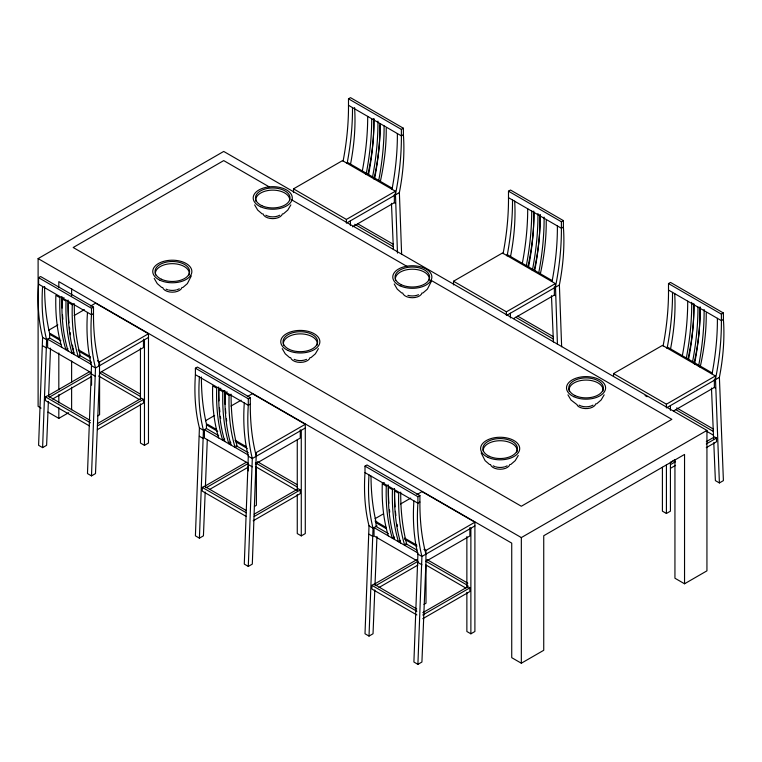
<?xml version="1.0" encoding="UTF-8"?>
<svg xmlns="http://www.w3.org/2000/svg" width="762" height="762" viewBox="0 0 762 762"><rect width="100%" height="100%" fill="white"/><g stroke="black" fill="none" stroke-linecap="round" stroke-linejoin="round"><path stroke-width="1.14" d="M98.517 365.112L99.517 365.684A260.328 150.419 -60 0 1 93.497 313.592L93.497 307.105L40.605 276.52L38.595 277.682L38.595 284.159A207.712 120.015 -60 0 0 42.605 337.414L38.595 445.303L42.605 447.627L46.615 445.313L48.377 401.46M42.605 447.627L46.615 339.728A207.712 120.015 -60 0 1 42.605 286.474M48.578 396.716L50.53 348.129M87.478 312.43A207.712 120.015 -60 0 0 91.497 365.684L87.478 473.573L91.488 475.888L95.498 473.583L99.517 374.018L99.517 361.979L97.507 360.826M91.488 475.888L95.498 367.998A207.712 120.015 -60 0 1 91.488 314.744L91.488 308.267L38.595 277.682M256.327 456.219A260.328 150.419 -60 0 1 250.307 404.117L250.307 397.64L197.406 367.055L195.405 368.208L195.405 374.694A207.712 120.015 -60 0 0 199.415 427.949L195.405 535.838L199.406 538.153L203.425 535.848L205.188 491.995M199.406 538.153L203.425 430.263A207.712 120.015 -60 0 1 199.406 377.009M205.378 487.251L207.293 439.845M244.288 402.965A207.712 120.015 -60 0 0 248.298 456.219L244.288 564.109L248.298 566.423L252.308 564.109L256.327 452.514L305.286 424.291L305.286 533.571L301.276 535.886L297.266 533.571L297.266 494.424M248.298 566.423L252.308 458.534A207.712 120.015 -60 0 1 248.298 405.279L248.298 398.793L195.405 368.208M425.929 554.145A260.328 150.419 -60 0 1 419.91 502.044L419.91 495.557L367.017 464.972L365.008 466.134L365.008 472.611A207.712 120.015 -60 0 0 369.027 525.866L365.008 633.765L369.018 636.079L373.028 633.765L374.799 589.912M369.018 636.079L373.028 528.19A207.712 120.015 -60 0 1 369.018 474.936M374.99 585.168L376.952 536.581M413.899 500.882A207.712 120.015 -60 0 0 417.909 554.136L413.899 662.026L417.9 664.35L421.919 662.035L425.929 562.48L425.929 550.44L423.929 549.278M417.9 664.35L421.919 556.451A207.712 120.015 -60 0 1 417.9 503.196L417.9 496.719L365.008 466.134M392.163 188.433L392.344 187.49A260.328 150.419 -60 0 0 397.373 133.56M552.164 280.807L552.355 279.873A260.328 150.419 -60 0 0 557.384 225.943M712.175 373.19L712.356 372.247A260.328 150.419 -60 0 0 717.394 318.316M191.3 275.901L187.366 283.616L182.89 287.474M431.311 281.445L427.377 289.16L422.9 293.018M290.855 204.883L287.798 210.074L283.321 213.931M318.421 348.625L315.373 353.825L310.896 357.683M518.265 455.476L515.207 460.667L510.731 464.525M604.161 394.821L601.104 400.012L596.627 403.87M41.062 408.118L38.11 406.403L38.11 258.594L223.714 151.438L706.936 430.425L706.936 570.843L684.543 583.778L674.942 578.234L674.942 459.572M343.071 161.258A260.328 150.419 -60 0 0 348.491 105.289L348.491 98.812L350.491 97.65L403.393 128.235L403.393 134.722A207.712 120.015 -60 0 1 399.374 192.605L401.631 254.337M68.056 350.968A208.607 120.529 -60 0 1 62.036 298.875L64.037 297.713M74.305 354.587A208.607 120.529 -60 0 1 68.285 302.485L72.295 304.81L74.305 303.647M293.503 192.557L293.503 188.852L342.471 160.63L395.364 191.214L397.469 253.089M48.663 330.222L57.845 324.926M74.162 315.525L84.363 309.639M90.478 306.114L95.583 303.171L148.476 333.756L148.476 443.036L144.466 445.351L140.456 443.036L140.456 403.889M348.491 98.812L401.383 129.397L403.393 128.235M91.488 308.267L93.497 307.105M346.472 162.944L347.482 162.363L392.363 188.319L391.354 188.89M60.846 344.481L49.625 337.995L49.625 334.289L50.625 333.718L59.807 339.023M49.625 337.995L46.615 339.728L42.605 337.414M403.393 134.722L401.383 135.874A260.328 150.419 -60 0 1 395.364 194.92M93.497 313.592L91.488 314.744L38.595 284.159M67.913 348.567L65.903 349.729A208.607 120.529 -60 0 1 59.884 297.628L55.874 295.313A208.607 120.529 -60 0 0 61.893 347.415M74.066 352.13L72.066 353.292A208.607 120.529 -60 0 1 66.046 301.19L62.036 298.875M293.503 188.852L346.405 219.437L395.364 191.214M99.517 361.979L148.476 333.756M399.374 192.605L346.405 223.142L346.405 219.437M89.411 425.901L45.482 400.583L45.482 396.878L47.558 395.678L90.326 420.491M148.476 337.461L95.498 367.998L91.497 365.684M48.549 395.345L89.497 371.742M49.53 397.088L91.507 372.894M52.607 399.021L91.507 376.599M352.482 226.819L394.364 202.673L395.364 203.254M99.536 372.856L143.466 347.529L143.466 340.243M47.968 412.099L58.817 418.367L68.666 412.68M97.584 415.928L99.593 414.776L99.593 375.628M97.441 423.615L141.456 398.24L143.466 399.393L143.466 403.098L97.393 429.654M97.393 425.948L143.466 399.393M503.082 253.641A260.328 150.419 -60 0 0 508.492 197.672L508.492 191.186L510.502 190.033L563.394 220.618L563.394 227.105A207.712 120.015 -60 0 1 559.384 284.978L561.642 346.72M224.866 441.503A208.607 120.529 -60 0 1 218.846 389.401L220.847 388.249M218.846 389.401L222.847 391.725L224.857 390.563M231.115 445.122A208.607 120.529 -60 0 1 225.095 393.021L227.105 391.868M229.105 395.335L231.105 394.183A260.328 150.419 -60 0 0 237.125 446.275L235.125 447.437A208.607 120.529 -60 0 1 229.105 395.335L225.095 393.021M205.464 420.757L214.646 415.461M230.972 406.051L241.173 400.174M247.288 396.64L252.393 393.706L305.286 424.291M248.298 398.793L250.307 397.64M453.514 284.931L453.514 281.235L502.472 253.003L555.374 283.588L557.432 344.281M218.675 435.607L206.435 428.53L206.435 424.825L207.435 424.243L216.618 429.558M508.492 191.186L561.394 221.771L563.394 220.618M506.482 255.327L507.492 254.746L552.364 280.692L551.364 281.273M206.435 428.53L203.425 430.263L199.415 427.949M250.307 404.117L248.298 405.279L195.405 374.694M563.394 227.105L561.394 228.257A260.328 150.419 -60 0 1 555.374 287.293L554.374 286.712L554.374 295.046L555.374 295.627M224.714 439.103L222.714 440.265A208.607 120.529 -60 0 1 216.694 388.163L212.684 385.848A208.607 120.529 -60 0 0 218.704 437.94M453.514 281.235L506.406 311.82L555.374 283.588M305.286 427.996L252.308 458.534L248.298 456.219M246.221 516.436L202.282 491.119L202.282 487.413L204.368 486.213L246.116 510.435M205.359 485.88L246.307 462.267M206.34 487.623L248.307 463.429M507.416 314.944L559.384 284.978M209.407 489.556L248.307 467.135M513.512 318.611L554.374 295.046M254.394 506.463L256.394 505.301L256.394 466.154M254.251 514.14L298.266 488.766L300.266 489.928L300.266 493.633L253.184 520.779M254.203 516.484L300.266 489.928M663.083 346.024A260.328 150.419 -60 0 0 668.503 290.055L668.503 283.569L670.512 282.416L723.405 313.001L723.405 319.478A207.712 120.015 -60 0 1 719.395 377.361L723.405 480.622L719.395 482.937L715.385 480.622L713.784 442.655M388.315 535.867A208.607 120.529 -60 0 1 382.295 483.765L384.296 482.613M382.295 483.765L386.296 486.089L388.306 484.927M613.524 376.39L613.524 373.609L662.483 345.386L715.375 375.971L719.395 482.937M668.503 283.569L721.395 314.154L723.405 313.001M666.493 347.701L667.493 347.12L712.375 373.075L711.375 373.656M375.075 518.674L383.238 513.969M400.574 503.977L410.775 498.091M416.9 494.567L421.996 491.623L474.897 522.208L474.897 631.498L470.878 633.813L466.868 631.488L466.868 592.341M723.405 319.478L721.395 320.64A260.328 150.419 -60 0 1 715.375 379.676L714.375 379.095L714.375 387.429L715.375 388.01M417.9 496.719L419.91 495.557M388.277 533.533L376.037 526.456L376.037 522.751L377.047 522.17M377.047 525.875L373.028 528.19L369.027 525.866M419.91 502.044L417.9 503.196L365.008 472.611M394.325 537.029L392.316 538.182A208.607 120.529 -60 0 1 386.296 486.089M400.488 540.582L398.478 541.744A208.607 120.529 -60 0 1 392.459 489.642L388.449 487.328A208.607 120.529 -60 0 0 394.468 539.429M613.524 373.609L666.417 404.193L715.375 375.971M719.395 377.361L666.417 407.899L666.417 404.193M425.929 550.44L474.897 522.208M673.513 410.985L714.375 387.429M474.897 525.913L421.919 556.451L417.909 554.136M416.852 614.944L371.894 589.045L371.894 585.34L373.98 584.14L416.747 608.952M374.971 583.797L416.938 559.603M375.952 585.549L417.919 561.356M379.019 587.483L417.919 565.052M425.948 561.308L469.878 535.981L469.878 527.647L470.878 528.228L470.878 633.813M38.11 258.594L521.332 537.581L706.936 430.425M423.996 604.38L426.006 603.228L426.006 565.271M670.493 462.277L674.589 459.915M706.326 441.627L714.518 436.902L716.518 438.064L716.518 441.76L706.279 447.665M670.455 464.62L675.57 461.667M706.279 443.96L716.518 438.064M670.455 468.316L675.57 465.372M422.834 612.658L467.878 586.692L469.878 587.845L469.878 591.55L422.786 618.696M422.786 614.991L469.878 587.845M662.407 467.268L662.407 511.159L666.417 513.474L670.427 511.169L670.427 462.524M58.817 287.579L58.817 281.635L511.731 543.125L511.731 657.673L521.332 663.216L543.735 650.291L543.735 535.734L684.543 454.438L684.543 583.778M577.158 404.774L570.995 400.012L567.947 394.821M357.683 223.752L393.44 244.354M517.693 316.125L553.45 336.737M676.675 407.918L713.461 429.12M269.043 186.776L223.714 160.601L73.19 247.507L521.332 506.244L671.855 419.338L430.787 280.159M291.713 199.863L407.099 266.471M45.482 396.878L90.43 422.786M202.282 487.413L246.221 512.731M371.894 585.34L416.852 611.248M508.492 197.672L561.394 228.257L561.394 221.771M668.503 290.055L721.395 320.64L721.395 314.154M348.491 105.289L401.383 135.874L401.383 129.397M645.071 395.554L647.109 396.735M143.466 339.195L144.466 339.776L144.466 445.351M375.037 521.008L386.22 527.475M404.584 538.096L416.824 545.173M234.972 440.169L246.193 446.656M78.172 349.644L90.411 356.721M376.037 522.751L386.305 528.685M404.632 539.277L416.852 546.344M49.625 334.289L60.912 340.814M79.238 351.415L90.43 357.892M206.435 424.825L217.713 431.349M236.039 441.95L247.24 448.418M405.736 543.62L416.871 550.059M229.876 442.084L230.876 442.665L228.867 443.817A208.607 120.529 -60 0 1 222.847 391.725M236.125 445.703L248.269 452.723M79.315 355.168L91.469 362.188M248.288 455.047L204.426 429.682L204.426 438.017L248.288 463.382M417.9 552.974L374.037 527.609L374.037 535.943L417.89 561.308M91.488 364.522L47.615 339.157L47.615 347.491L91.478 372.847M427.044 559.603L467.839 583.197M101.651 371.742L140.408 394.154M257.432 461.686L297.218 484.68M255.422 462.839L297.247 487.023M426.053 561.356L467.878 585.53M99.641 372.894L140.437 396.488M256.327 464.553L255.318 463.972L300.266 438.064L300.266 429.73M426.053 565.052L465.839 588.054M98.622 376.009L139.417 399.602M255.422 466.544L296.228 490.137M369.027 534.21L373.028 536.524M417.909 562.47L421.919 564.794M199.415 436.283L203.425 438.598M248.298 464.553L252.308 466.868M42.605 345.748L46.615 348.072M91.497 374.018L95.498 376.333M675.742 409.632L713.423 431.492M515.741 317.249L553.412 339.109M354.711 224.285L393.402 246.736M706.298 431.063L713.423 435.197M401.745 293.018L397.269 289.16L394.221 283.959M262.176 213.931L257.699 210.074L254.641 204.883M489.585 464.525L485.108 460.667L481.165 452.961M289.741 357.683L285.264 353.825L282.216 348.625M161.735 287.474L157.258 283.616L154.21 278.416M376.238 522.637L376.057 521.903A260.328 150.419 -60 0 1 371.018 476.117M206.635 424.71L206.445 423.977A260.328 150.419 -60 0 1 201.406 377.028M49.825 334.175L49.644 333.451A260.328 150.419 -60 0 1 44.606 286.493M711.47 388.068L713.632 439.093M551.469 295.685L553.422 341.967M391.458 203.311L393.411 249.584M670.427 405.584L670.427 410.327M666.417 464.839L666.417 513.474M521.332 537.581L521.332 663.216M510.426 313.211L510.426 317.954M506.406 311.82L506.406 315.516M466.868 536.591L466.868 587.597M394.364 194.339L394.364 202.673M350.415 220.828L350.415 225.571M301.276 430.311L301.276 535.886M297.266 439.855L297.266 490.861M248.374 466.154L248.374 470.897M140.456 348.139L140.456 399.145M91.573 376.809L91.573 385.115M71.618 288.512L71.618 295.646M71.618 361.036L71.618 382.438M71.618 387.191L71.618 409.785M58.817 352.977L58.817 389.83M58.817 394.583L58.817 402.908M58.817 407.66L58.817 418.367M279.702 215.217A9.839 5.677 0 0 1 265.795 215.217M282.464 213.855A9.839 5.677 0 0 1 272.748 218.646A9.839 5.677 0 0 1 263.033 213.855M255.994 201.454A16.964 9.792 0 0 1 271.863 190.138A16.964 9.792 0 0 1 289.684 200.435M179.27 288.75A9.839 5.677 0 0 1 176.774 289.798M175.841 290.036A9.839 5.677 0 0 1 168.783 290.036M167.85 289.798A9.839 5.677 0 0 1 166.116 289.15M182.032 287.398A9.839 5.677 0 0 1 172.307 292.189A9.839 5.677 0 0 1 162.592 287.398M155.562 274.987A16.964 9.792 0 0 1 172.307 263.662A16.964 9.792 0 0 1 189.062 274.987M306.514 359.359A9.839 5.677 0 0 1 294.122 359.359M310.039 357.607A9.839 5.677 0 0 1 300.314 362.398A9.839 5.677 0 0 1 290.598 357.607M283.569 345.196A16.964 9.792 0 0 1 300.314 333.87A16.964 9.792 0 0 1 317.068 345.196M418.519 294.694A9.839 5.677 0 0 1 407.861 295.342M422.043 292.941A9.839 5.677 0 0 1 412.328 297.732A9.839 5.677 0 0 1 402.603 292.941M395.573 280.53A16.964 9.792 0 0 1 412.328 269.205A16.964 9.792 0 0 1 429.073 280.53M593.007 405.155A9.839 5.677 0 0 1 579.091 405.155M595.77 403.793A9.839 5.677 0 0 1 587.588 408.518A9.839 5.677 0 0 1 577.282 405.489M569.3 391.392A16.964 9.792 0 0 1 586.054 380.067A16.964 9.792 0 0 1 602.809 391.392M507.111 465.811A9.839 5.677 0 0 1 505.511 466.554M504.625 466.849A9.839 5.677 0 0 1 495.691 466.849M494.805 466.554A9.839 5.677 0 0 1 493.204 465.811M509.873 464.458A9.839 5.677 0 0 1 500.158 469.249A9.839 5.677 0 0 1 490.442 464.458M483.222 451.028A16.964 9.792 0 0 1 501.044 440.731A16.964 9.792 0 0 1 516.912 452.047M397.412 526.361A260.328 150.419 -60 0 1 397.069 524.266M395.878 515.683A260.328 150.419 -60 0 1 395.421 511.302M395.049 506.854A260.328 150.419 -60 0 1 394.468 488.49M400.726 543.039A208.607 120.529 -60 0 1 394.706 490.947L398.707 493.262A208.607 120.529 -60 0 0 404.727 545.354L406.737 544.201A260.328 150.419 -60 0 1 400.717 492.1M389.725 512.121A260.328 150.419 -60 0 1 389.487 509.94M388.896 503.291A260.328 150.419 -60 0 1 388.306 486.099M226.676 421.015A260.328 150.419 -60 0 1 226.4 418.852M225.819 413.375A260.328 150.419 -60 0 1 225.447 408.927M225.161 404.422A260.328 150.419 -60 0 1 224.847 391.735M220.666 418.529A260.328 150.419 -60 0 1 220.38 416.376M219.875 412.013A260.328 150.419 -60 0 1 219.456 407.603M219.008 400.86A260.328 150.419 -60 0 1 218.694 387.01M73.562 350.158A260.328 150.419 -60 0 1 73.085 348.158M72.847 347.158A260.328 150.419 -60 0 1 72.4 345.129M70.485 334.747A260.328 150.419 -60 0 1 70.161 332.623M69.733 329.403A260.328 150.419 -60 0 1 69.466 327.231M69.009 322.84A260.328 150.419 -60 0 1 68.047 300.038M72.295 304.81A208.607 120.529 -60 0 0 78.315 356.902L80.324 355.749A260.328 150.419 -60 0 1 74.295 304.819M62.846 319.288A260.328 150.419 -60 0 1 62.474 314.839M62.093 308.058A260.328 150.419 -60 0 1 61.893 296.475M537.953 213.541A260.328 150.419 -60 0 1 532.333 270.539M533.952 212.398A260.328 150.419 -60 0 1 528.523 267.195M540.029 214.694A208.607 120.529 -60 0 1 534.172 270.396M544.106 217.103A260.328 150.419 -60 0 1 538.686 273.072M546.221 220.57A208.607 120.529 -60 0 1 540.325 273.958M540.106 214.789A260.328 150.419 -60 0 1 534.686 270.758M512.502 199.987A260.328 150.419 -60 0 1 507.082 255.956M533.771 211.074A208.607 120.529 -60 0 1 527.914 266.776M531.705 211.093A260.328 150.419 -60 0 1 526.285 265.9M527.695 208.778A260.328 150.419 -60 0 1 522.275 263.585M514.664 201.073A207.712 120.015 -60 0 1 510.502 256.718M697.963 307.096A260.328 150.419 -60 0 1 692.544 361.893M693.953 304.771A260.328 150.419 -60 0 1 688.534 359.578M700.03 307.067A208.607 120.529 -60 0 1 694.172 362.779M704.117 309.486A260.328 150.419 -60 0 1 698.497 366.474M706.231 312.953A208.607 120.529 -60 0 1 700.107 367.37M700.107 307.172A260.328 150.419 -60 0 1 694.496 364.16M672.513 292.37A260.328 150.419 -60 0 1 667.093 348.339M693.782 303.457A208.607 120.529 -60 0 1 687.924 359.159M691.706 302.314A260.328 150.419 -60 0 1 686.286 358.283M687.705 301.161A260.328 150.419 -60 0 1 682.285 355.959M674.675 293.456A207.712 120.015 -60 0 1 670.503 349.091M377.942 121.168A260.328 150.419 -60 0 1 372.523 177.136M373.932 118.853A260.328 150.419 -60 0 1 368.522 174.822M380.057 124.635A208.607 120.529 -60 0 1 373.932 179.051M384.105 125.892A260.328 150.419 -60 0 1 378.685 180.699M386.22 128.187A208.607 120.529 -60 0 1 380.314 181.575M380.095 123.577A260.328 150.419 -60 0 1 374.675 178.375M352.492 107.613A260.328 150.419 -60 0 1 347.462 161.544M373.771 118.701A208.607 120.529 -60 0 1 367.913 174.403M371.694 118.72A260.328 150.419 -60 0 1 366.074 174.546M367.694 116.405A260.328 150.419 -60 0 1 362.264 171.202M354.578 107.566A207.712 120.015 -60 0 1 350.491 164.335M261.871 205.702A17.288 9.982 0 0 0 289.817 199.511A17.288 9.982 0 0 0 266.557 188.633A17.288 9.982 0 0 0 261.871 205.702M260.442 206.721A19.555 11.287 0 0 0 292.056 199.711A19.555 11.287 0 0 0 265.738 187.414A19.555 11.287 0 0 0 260.442 206.721M161.43 279.244A17.288 9.982 0 0 0 189.386 273.044A17.288 9.982 0 0 0 166.116 262.166A17.288 9.982 0 0 0 161.43 279.244M160.01 280.264A19.555 11.287 0 0 0 191.624 273.253A19.555 11.287 0 0 0 165.306 260.947A19.555 11.287 0 0 0 160.01 280.264M289.436 349.453A17.288 9.982 0 0 0 317.392 343.252A17.288 9.982 0 0 0 294.122 332.375A17.288 9.982 0 0 0 289.436 349.453M288.017 350.472A19.555 11.287 0 0 0 319.63 343.462A19.555 11.287 0 0 0 293.313 331.156A19.555 11.287 0 0 0 288.017 350.472M401.45 284.788A17.288 9.982 0 0 0 429.397 278.587A17.288 9.982 0 0 0 406.127 267.71A17.288 9.982 0 0 0 401.45 284.788M400.021 285.798A19.555 11.287 0 0 0 431.635 278.797A19.555 11.287 0 0 0 405.317 266.49A19.555 11.287 0 0 0 400.021 285.798M575.177 395.64A17.288 9.982 0 0 0 603.123 389.449A17.288 9.982 0 0 0 579.853 378.571A17.288 9.982 0 0 0 575.177 395.64M573.748 396.659A19.555 11.287 0 0 0 605.361 389.649A19.555 11.287 0 0 0 579.044 377.352A19.555 11.287 0 0 0 573.748 396.659M489.28 456.305A17.288 9.982 0 0 0 517.227 450.104A17.288 9.982 0 0 0 493.967 439.226A17.288 9.982 0 0 0 489.28 456.305M487.851 457.314A19.555 11.287 0 0 0 519.465 450.313A19.555 11.287 0 0 0 493.147 438.007A19.555 11.287 0 0 0 487.851 457.314"/></g></svg>
